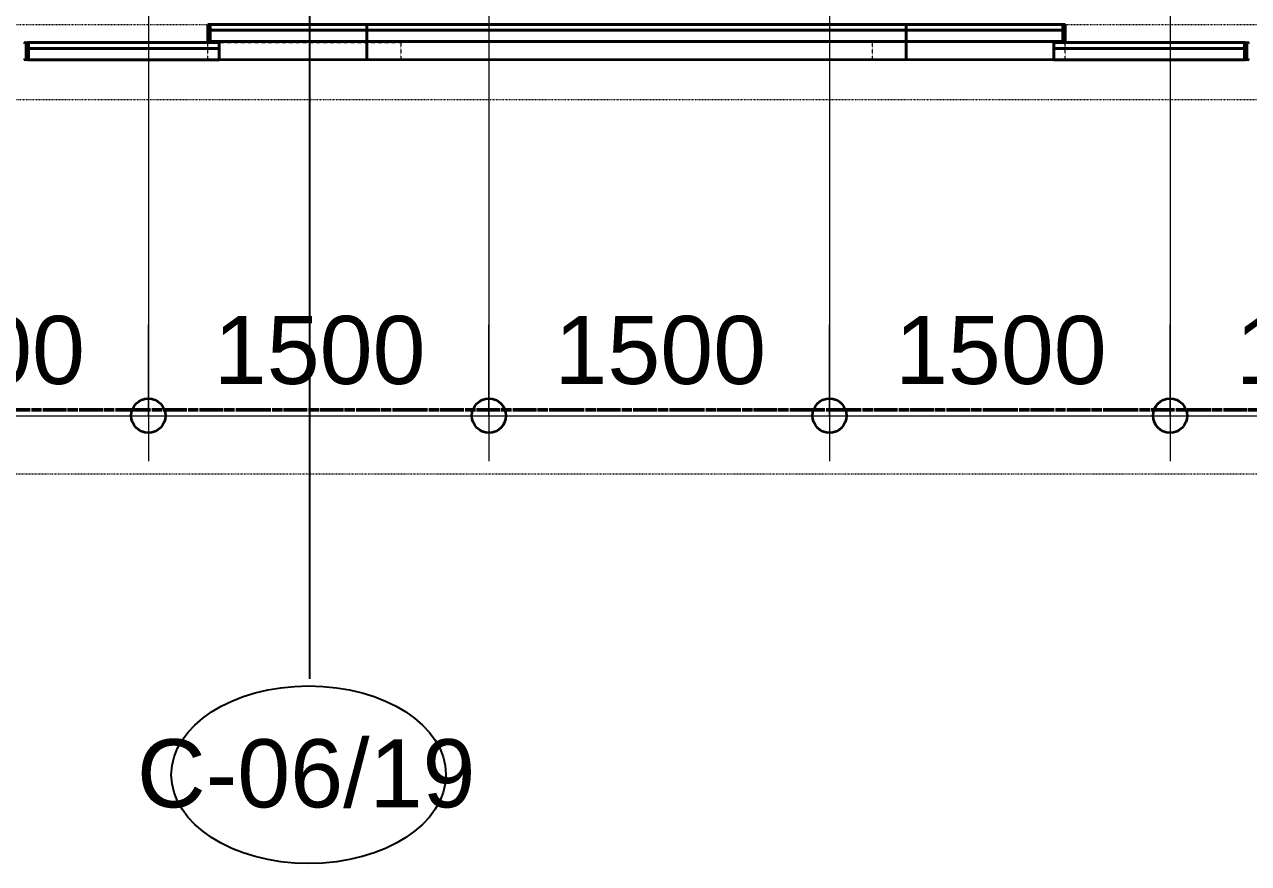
# Model space of a CAD drawing. Header units: millimetres. Extents: x -853228 to -774636, y -17776 to 22455.
# Drawn here: x -787378 to -781987, y -3595 to 99 of the extents above; entities that cross this region are included whole.
import ezdxf

# ---------------------------------------------------------------- set-up
doc = ezdxf.new("R2010")
doc.units = ezdxf.units.MM
for name, pattern in [('DASH', [6.35, 3.175, -3.175]), ('DPA_Grid _ Level 100', [10, 5.5, -1.6, 1.3, -1.6]), ('DPA_Hidden 50', [3, 2, -1]), ('DPA_Hidden 500', [1.4, 0.8, -0.6])]:
    doc.linetypes.add(name, pattern=pattern)
for name, color, linetype, lineweight in [('A-ANNO-DIMS', 1, 'Continuous', 9), ('A-ANNO-DIMS-100', 1, 'Continuous', 9), ('A-ANNO-NOTE', 3, 'Continuous', 25), ('A-DETL', 1, 'Continuous', 70), ('A-GENM', 1, 'Continuous', 9), ('A-GENM-HDLN', 2, 'DPA_Hidden 500', 9), ('G-ANNO-SECL', 3, 'Continuous', 9), ('Q-SPCQ', 2, 'Continuous', 35), ('Q-SPCQ-HDLN', 2, 'DASH', 9)]:
    doc.layers.add(name, color=color, linetype=linetype, lineweight=lineweight)
doc.styles.add('Arial_2', font='arial.ttf', dxfattribs={"height": 300})
doc.dimstyles.new('DPA-DIM-3_0_C-C', dxfattribs={"dimscale": 304.8, "dimtxt": 306.07782, "dimasz": 0.492126, "dimexe": 0.656168, "dimexo": 0.0625, "dimgap": 0.164042, "dimtad": 1, "dimdec": 0, "dimzin": 0, "dimdsep": 46, "dimtxsty": 'Arial_2', "dimblk1": 'DOTBLANK', "dimblk2": 'DOTBLANK', "dimsah": 1, "dimcen": 0.09, "dimdle": 0.656168, "dimadec": 8, "dimazin": 0, "dimtfac": 1, "dimtdec": 4, "dimtix": 1, "dimtmove": 0, "dimatfit": 3, "dimfxl": 1.312336, "dimfxlon": 1, "dimtvp": 1, "dimtolj": 1, "dimtzin": 0, "dimarcsym": 2})

# ---------------------------------------------------------------- blocks, each defined once
blk = doc.blocks.new('DPA_Speciality_PlatformScreenDoor - Length_135300-12767973-4281-01 ENLARGED LOWER PLATFORM LEVEL - REFLECTED CEILING PLAN - SHEET 2')
at = {"layer": 'A-GENM'}
for p, q in [((65462.5, -250), (65264.7, -250)), ((65264.7, -250), (65462.5, -250)), ((65357.5, -250), (65267.5, -250)), ((65267.5, -250), (65357.5, -250)), ((65367.5, -250), (65457.5, -250)), ((65457.5, -250), (65367.5, -250)), ((69837.5, -250), (70035.3, -250)), ((70035.3, -250), (69837.5, -250)), ((69932.5, -250), (69842.5, -250)), ((69842.5, -250), (69932.5, -250)), ((69942.5, -250), (70032.5, -250)), ((70032.5, -250), (69942.5, -250)), ((66015.3, -330), (66139.1, -330)), ((66025.9, -330), (66079, -330)), ((66075.4, -330), (66128.5, -330)), ((67615.3, -330), (67739.1, -330)), ((67625.9, -330), (67679, -330)), ((67675.4, -330), (67728.5, -330))]:
    blk.add_line(p, q, dxfattribs=at)
at = {"layer": 'A-GENM-HDLN'}
for p, q in [((65762.5, -175), (65762.5, -250)), ((65762.5, -175), (66612.5, -175)), ((66612.5, -250), (66612.5, -175)), ((68687.5, -250), (68687.5, -175)), ((69537.5, -175), (68687.5, -175)), ((69537.5, -175), (69537.5, -250)), ((65762.5, -250), (66612.5, -250)), ((69537.5, -250), (68687.5, -250))]:
    blk.add_line(p, q, dxfattribs=at)
at = {"layer": 'Q-SPCQ', "linetype": 'DASH', "lineweight": 9}
blk.add_line((61742.7, 1650), (132340.1, 1650), dxfattribs=at)
at = {"layer": 'Q-SPCQ'}
for p, q in [((64962.5, -245), (64962.5, -180)), ((64962.5, -180), (64962.5, -245)), ((64962.5, -180), (64962.5, -245)), ((64962.5, -245), (64962.5, -180)), ((65812.5, -175), (64972.5, -175)), ((64972.5, -175), (65812.5, -175)), ((64972.5, -175), (64972.5, -225)), ((64972.5, -175), (64972.5, -225)), ((64972.5, -245), (64972.5, -180)), ((64972.5, -180), (64972.5, -245)), ((65002.5, -175), (65782.5, -175)), ((65782.5, -175), (65002.5, -175)), ((65782.5, -175), (65002.5, -175)), ((65002.5, -175), (65782.5, -175)), ((65762.5, -175), (66462.5, -175)), ((65812.5, -225), (65812.5, -175)), ((65812.5, -175), (65812.5, -225)), ((66462.5, -175), (66462.5, -330)), ((66462.5, -175), (68837.5, -175)), ((66462.5, -330), (66462.5, -175)), ((66462.5, -200), (66462.5, -175.9)), ((66462.5, -175.9), (66462.5, -200)), ((66462.5, -305), (66462.5, -200)), ((66462.5, -200), (66462.5, -305)), ((68837.5, -175), (68837.5, -330)), ((68837.5, -175), (69537.5, -175)), ((68837.5, -330), (68837.5, -175)), ((68837.5, -200), (68837.5, -175.9)), ((68837.5, -175.9), (68837.5, -200)), ((68837.5, -305), (68837.5, -200)), ((68837.5, -200), (68837.5, -305)), ((69487.5, -175), (70327.5, -175)), ((70327.5, -175), (69487.5, -175)), ((69487.5, -175), (69487.5, -225)), ((69487.5, -225), (69487.5, -175)), ((70297.5, -175), (69517.5, -175)), ((69517.5, -175), (70297.5, -175)), ((69517.5, -175), (70297.5, -175)), ((70297.5, -175), (69517.5, -175)), ((70327.5, -225), (70327.5, -175)), ((70327.5, -225), (70327.5, -175)), ((70327.5, -180), (70327.5, -245)), ((70327.5, -245), (70327.5, -180)), ((70337.5, -245), (70337.5, -180)), ((70337.5, -180), (70337.5, -245)), ((70337.5, -180), (70337.5, -245)), ((70337.5, -245), (70337.5, -180)), ((64972.5, -225), (65812.5, -225)), ((65812.5, -225), (64972.5, -225)), ((64972.5, -250), (64972.5, -225)), ((64972.5, -225), (64972.5, -250)), ((65812.5, -225), (64972.5, -225)), ((64972.5, -225), (64972.5, -250)), ((64972.5, -250), (64972.5, -225)), ((64972.5, -225), (65812.5, -225)), ((65812.5, -225), (64972.5, -225)), ((64972.5, -225), (65812.5, -225)), ((64972.5, -250), (65812.5, -250)), ((65812.5, -250), (64972.5, -250)), ((64972.5, -250), (65812.5, -250)), ((65812.5, -250), (64972.5, -250)), ((65782.5, -225), (65002.5, -225)), ((65002.5, -225), (65782.5, -225)), ((65002.5, -225), (65782.5, -225)), ((65782.5, -225), (65002.5, -225)), ((65762.5, -225), (65022.5, -225)), ((65022.5, -225), (65762.5, -225)), ((65762.5, -225), (65022.5, -225)), ((65022.5, -225), (65762.5, -225)), ((65762.5, -250), (65022.5, -250)), ((65022.5, -250), (65762.5, -250)), ((65762.5, -250), (65022.5, -250)), ((65022.5, -250), (65762.5, -250)), ((65762.5, -305), (65762.5, -250)), ((65762.5, -250), (65762.5, -330)), ((65772.5, -255), (65762.5, -255)), ((65762.5, -255), (65762.5, -330)), ((65762.5, -330), (65762.5, -255)), ((65762.5, -255), (65772.5, -255)), ((65772.5, -330), (65772.5, -255)), ((65772.5, -255), (65772.5, -330)), ((66462.5, -255), (65772.5, -255)), ((65772.5, -255), (66462.5, -255)), ((65772.5, -255), (65772.5, -305)), ((65772.5, -255), (65772.5, -305)), ((65812.5, -225), (65812.5, -250)), ((65812.5, -225), (65812.5, -250)), ((65812.5, -250), (65812.5, -225)), ((65812.5, -225), (65812.5, -250)), ((65822.5, -255), (66402.5, -255)), ((66402.5, -255), (65822.5, -255)), ((66412.5, -255), (65822.5, -255)), ((65822.5, -255), (66412.5, -255)), ((68837.5, -255), (66462.5, -255)), ((66462.5, -255), (68837.5, -255)), ((66462.5, -255), (66462.5, -305)), ((66462.5, -255), (66462.5, -305)), ((66462.5, -305), (66462.5, -255)), ((66462.5, -255), (66462.5, -305)), ((68787.5, -255), (66512.5, -255)), ((66512.5, -255), (68787.5, -255)), ((66522.5, -255), (68777.5, -255)), ((68777.5, -255), (66522.5, -255)), ((68837.5, -255), (69527.5, -255)), ((69527.5, -255), (68837.5, -255)), ((68837.5, -255), (68837.5, -305)), ((68837.5, -305), (68837.5, -255)), ((68837.5, -305), (68837.5, -255)), ((68837.5, -255), (68837.5, -305)), ((68887.5, -255), (69477.5, -255)), ((69477.5, -255), (68887.5, -255)), ((69477.5, -255), (68897.5, -255)), ((68897.5, -255), (69477.5, -255)), ((70327.5, -225), (69487.5, -225)), ((69487.5, -225), (70327.5, -225)), ((69487.5, -250), (69487.5, -225)), ((69487.5, -250), (69487.5, -225)), ((70327.5, -225), (69487.5, -225)), ((69487.5, -225), (69487.5, -250)), ((69487.5, -250), (69487.5, -225)), ((69487.5, -225), (70327.5, -225)), ((69487.5, -225), (70327.5, -225)), ((70327.5, -225), (69487.5, -225)), ((70327.5, -250), (69487.5, -250)), ((69487.5, -250), (70327.5, -250)), ((69487.5, -250), (70327.5, -250)), ((70327.5, -250), (69487.5, -250)), ((69517.5, -225), (70297.5, -225)), ((70297.5, -225), (69517.5, -225)), ((70297.5, -225), (69517.5, -225)), ((69517.5, -225), (70297.5, -225)), ((69527.5, -255), (69527.5, -330)), ((69537.5, -255), (69527.5, -255)), ((69527.5, -255), (69537.5, -255)), ((69527.5, -330), (69527.5, -255)), ((69527.5, -305), (69527.5, -255)), ((69527.5, -305), (69527.5, -255)), ((69537.5, -225), (70277.5, -225)), ((70277.5, -225), (69537.5, -225)), ((69537.5, -225), (70277.5, -225)), ((70277.5, -225), (69537.5, -225)), ((69537.5, -250), (70277.5, -250)), ((70277.5, -250), (69537.5, -250)), ((69537.5, -250), (70277.5, -250)), ((70277.5, -250), (69537.5, -250)), ((69537.5, -330), (69537.5, -250)), ((69537.5, -250), (69537.5, -305)), ((69537.5, -330), (69537.5, -255)), ((69537.5, -255), (69537.5, -330)), ((70327.5, -225), (70327.5, -250)), ((70327.5, -250), (70327.5, -225)), ((70327.5, -250), (70327.5, -225)), ((70327.5, -225), (70327.5, -250)), ((65762.5, -329.1), (65762.5, -305)), ((66462.5, -305), (65772.5, -305)), ((65772.5, -305), (66452.5, -305)), ((65772.5, -305), (65772.5, -330)), ((65772.5, -305), (65772.5, -330)), ((65772.5, -305), (66452.5, -305)), ((66452.5, -305), (65772.5, -305)), ((65772.5, -330), (65772.5, -305)), ((65772.5, -305), (65772.5, -330)), ((66462.5, -305), (65772.5, -305)), ((65772.5, -305), (66462.5, -305)), ((66402.5, -305), (65822.5, -305)), ((65822.5, -305), (66402.5, -305)), ((66402.5, -305), (65822.5, -305)), ((65822.5, -305), (66402.5, -305)), ((66412.5, -305), (65822.5, -305)), ((65822.5, -305), (66412.5, -305)), ((65822.5, -305), (66402.5, -305)), ((66402.5, -305), (65822.5, -305)), ((66452.5, -305), (66462.5, -305)), ((66462.5, -329.1), (66462.5, -305)), ((68837.5, -305), (66462.5, -305)), ((66462.5, -305), (66472.5, -305)), ((66462.5, -330), (66462.5, -305)), ((66462.5, -305), (66462.5, -330)), ((68837.5, -305), (66462.5, -305)), ((66462.5, -305), (68837.5, -305)), ((66462.5, -305), (66462.5, -329.1)), ((66462.5, -330), (66462.5, -305)), ((66462.5, -305), (66462.5, -330)), ((66472.5, -305), (68827.5, -305)), ((66472.5, -305), (68827.5, -305)), ((68827.5, -305), (66472.5, -305)), ((68787.5, -305), (66512.5, -305)), ((66512.5, -305), (68787.5, -305)), ((68777.5, -305), (66522.5, -305)), ((66522.5, -305), (68777.5, -305)), ((68777.5, -305), (66522.5, -305)), ((66522.5, -305), (68777.5, -305)), ((66522.5, -305), (68777.5, -305)), ((68777.5, -305), (66522.5, -305)), ((68827.5, -305), (68837.5, -305)), ((68837.5, -329.1), (68837.5, -305)), ((68837.5, -305), (68847.5, -305)), ((69527.5, -305), (68837.5, -305)), ((68837.5, -305), (68837.5, -330)), ((68837.5, -330), (68837.5, -305)), ((68837.5, -305), (69527.5, -305)), ((69527.5, -305), (68837.5, -305)), ((68837.5, -305), (68837.5, -329.1)), ((68837.5, -330), (68837.5, -305)), ((68837.5, -305), (68837.5, -330)), ((68847.5, -305), (69527.5, -305)), ((69527.5, -305), (68847.5, -305)), ((68847.5, -305), (69527.5, -305)), ((68887.5, -305), (69477.5, -305)), ((69477.5, -305), (68887.5, -305)), ((68897.5, -305), (69477.5, -305)), ((69477.5, -305), (68897.5, -305)), ((68897.5, -305), (69477.5, -305)), ((69477.5, -305), (68897.5, -305)), ((69477.5, -305), (68897.5, -305)), ((68897.5, -305), (69477.5, -305)), ((69527.5, -330), (69527.5, -305)), ((69527.5, -330), (69527.5, -305)), ((69527.5, -305), (69527.5, -330)), ((69527.5, -330), (69527.5, -305)), ((69537.5, -305), (69537.5, -329.1)), ((65762.5, -330), (66462.5, -330)), ((65762.5, -330), (65772.5, -330)), ((65772.5, -330), (65762.5, -330)), ((66452.5, -330), (65772.5, -330)), ((65772.5, -330), (66462.5, -330)), ((65772.5, -330), (66452.5, -330)), ((66452.5, -330), (65772.5, -330)), ((66402.5, -330), (65822.5, -330)), ((65822.5, -330), (66402.5, -330)), ((66402.5, -330), (65822.5, -330)), ((65822.5, -330), (66402.5, -330)), ((66462.5, -330), (66452.5, -330)), ((66462.5, -330), (68837.5, -330)), ((66472.5, -330), (66462.5, -330)), ((66462.5, -330), (68837.5, -330)), ((68827.5, -330), (66472.5, -330)), ((66472.5, -330), (68827.5, -330)), ((68827.5, -330), (66472.5, -330)), ((68777.5, -330), (66522.5, -330)), ((66522.5, -330), (68777.5, -330)), ((68777.5, -330), (66522.5, -330)), ((66522.5, -330), (68777.5, -330)), ((68837.5, -330), (68827.5, -330)), ((68837.5, -330), (69537.5, -330)), ((68837.5, -330), (69527.5, -330)), ((68847.5, -330), (68837.5, -330)), ((69527.5, -330), (68847.5, -330)), ((69527.5, -330), (68847.5, -330)), ((68847.5, -330), (69527.5, -330)), ((68897.5, -330), (69477.5, -330)), ((69477.5, -330), (68897.5, -330)), ((68897.5, -330), (69477.5, -330)), ((69477.5, -330), (68897.5, -330)), ((69527.5, -330), (69537.5, -330)), ((69537.5, -330), (69527.5, -330))]:
    blk.add_line(p, q, dxfattribs=at)
for centre, start, end in [((64957.5, -180), 0, 180), ((64957.5, -180), 60, 120), ((64957.5, -180), 360, 30), ((64967.5, -180), 0, 180), ((64967.5, -180), 150, 180), ((64967.5, -180), 60, 120), ((64967.5, -180), 0, 45), ((70332.5, -180), 0, 180), ((70332.5, -180), 135, 180), ((70332.5, -180), 60, 120), ((70332.5, -180), 360, 30), ((70342.5, -180), 0, 180), ((70342.5, -180), 150, 180), ((70342.5, -180), 60, 120), ((64957.5, -245), 180, 0), ((64957.5, -245), 240, 300), ((64957.5, -245), 330, 0), ((64967.5, -245), 180, 210), ((64967.5, -245), 180, 360), ((64967.5, -245), 240, 300), ((64967.5, -245), 330, 360), ((70332.5, -245), 180, 210), ((70332.5, -245), 180, 0), ((70332.5, -245), 240, 300), ((70332.5, -245), 330, 0), ((70342.5, -245), 180, 210), ((70342.5, -245), 180, 360), ((70342.5, -245), 240, 300)]:
    blk.add_arc(centre, 5, start, end, dxfattribs=at)
at = {"layer": 'Q-SPCQ-HDLN'}
for p, q in [((132340.1, 0), (61742.7, 0)), ((132340.1, -330), (61742.7, -330))]:
    blk.add_line(p, q, dxfattribs=at)
blk = doc.blocks.new('Ceiling Tags - Ceiling Tags-9510765-4281-01 ENLARGED LOWER PLATFORM LEVEL - REFLECTED CEILING PLAN - SHEET 2')
at = {"layer": 'A-ANNO-NOTE'}
blk.add_ellipse((0, 0), major_axis=(6.049, 0), ratio=0.646436, dxfattribs=at)
blk = doc.blocks.new('DIMBLOCK94-4281-01 ENLARGED LOWER PLATFORM LEVEL - REFLECTED CEILING PLAN - SHEET 2')
at = {"layer": 'A-ANNO-DIMS-100'}
for p, q in [((-785332.4, -1223.5), (-785332.4, -1823.5)), ((-785332.4, -1623.5), (-785332.4, -1223.5)), ((-783832.4, -1223.5), (-783832.4, -1823.5)), ((-783832.4, -1623.5), (-783832.4, -1223.5)), ((-785532.4, -1623.5), (-783832.4, -1623.5))]:
    blk.add_line(p, q, dxfattribs=at)
at = {"layer": 'A-ANNO-DIMS-100', "lineweight": 35}
for centre in [(-785332.4, -1623.5), (-783832.4, -1623.5)]:
    blk.add_circle(centre, 75, dxfattribs=at)
at = {"layer": 'A-ANNO-DIMS-100', "color": 0, "insert": (-785043.8, -1184.1), "char_height": 300, "width": 1107.531, "attachment_point": 1, "line_spacing_factor": 0.941778, "style": 'Arial_2'}
blk.add_mtext('1500', dxfattribs=at)
blk = doc.blocks.new('_DotBlank')
at = {"color": 0, "linetype": 'ByBlock', "lineweight": -2}
blk.add_line((-0.5, 0), (-1, 0), dxfattribs=at)
blk.add_circle((0, 0), 0.5, dxfattribs=at)
blk = doc.blocks.new('DIMBLOCK95-4281-01 ENLARGED LOWER PLATFORM LEVEL - REFLECTED CEILING PLAN - SHEET 2')
at = {"layer": 'A-ANNO-DIMS-100'}
for p, q in [((-783832.4, -1223.5), (-783832.4, -1823.5)), ((-783832.4, -1623.5), (-783832.4, -1223.5)), ((-782332.4, -1223.5), (-782332.4, -1823.5)), ((-782332.4, -1623.5), (-782332.4, -1223.5)), ((-783832.4, -1623.5), (-782332.4, -1623.5))]:
    blk.add_line(p, q, dxfattribs=at)
at = {"layer": 'A-ANNO-DIMS-100', "lineweight": 35}
for centre in [(-783832.4, -1623.5), (-782332.4, -1623.5)]:
    blk.add_circle(centre, 75, dxfattribs=at)
at = {"layer": 'A-ANNO-DIMS-100', "color": 0, "insert": (-783543.8, -1184.1), "char_height": 300, "width": 1107.531, "attachment_point": 1, "line_spacing_factor": 0.941778, "style": 'Arial_2'}
blk.add_mtext('1500', dxfattribs=at)
blk = doc.blocks.new('DIMBLOCK96-4281-01 ENLARGED LOWER PLATFORM LEVEL - REFLECTED CEILING PLAN - SHEET 2')
at = {"layer": 'A-ANNO-DIMS-100'}
for p, q in [((-782332.4, -1223.5), (-782332.4, -1823.5)), ((-782332.4, -1623.5), (-782332.4, -1223.5)), ((-780832.4, -1223.5), (-780832.4, -1823.5)), ((-780832.4, -1623.5), (-780832.4, -1223.5)), ((-782332.4, -1623.5), (-780632.4, -1623.5))]:
    blk.add_line(p, q, dxfattribs=at)
at = {"layer": 'A-ANNO-DIMS-100', "lineweight": 35}
for centre in [(-782332.4, -1623.5), (-780832.4, -1623.5)]:
    blk.add_circle(centre, 75, dxfattribs=at)
at = {"layer": 'A-ANNO-DIMS-100', "color": 0, "insert": (-782043.8, -1184.1), "char_height": 300, "width": 1107.531, "attachment_point": 1, "line_spacing_factor": 0.941778, "style": 'Arial_2'}
blk.add_mtext('1500', dxfattribs=at)
blk = doc.blocks.new('DIMBLOCK105-4281-01 ENLARGED LOWER PLATFORM LEVEL - REFLECTED CEILING PLAN - SHEET 2')
at = {"layer": 'A-ANNO-DIMS-100'}
for p, q in [((-788332.4, -1223.5), (-788332.4, -1823.5)), ((-788332.4, -1623.5), (-788332.4, -1223.5)), ((-786832.4, -1223.5), (-786832.4, -1823.5)), ((-786832.4, -1623.5), (-786832.4, -1223.5)), ((-788332.4, -1623.5), (-786832.4, -1623.5))]:
    blk.add_line(p, q, dxfattribs=at)
at = {"layer": 'A-ANNO-DIMS-100', "lineweight": 35}
for centre in [(-788332.4, -1623.5), (-786832.4, -1623.5)]:
    blk.add_circle(centre, 75, dxfattribs=at)
at = {"layer": 'A-ANNO-DIMS-100', "color": 0, "insert": (-788043.8, -1184.1), "char_height": 300, "width": 1107.531, "attachment_point": 1, "line_spacing_factor": 0.941778, "style": 'Arial_2'}
blk.add_mtext('1500', dxfattribs=at)
blk = doc.blocks.new('DIMBLOCK106-4281-01 ENLARGED LOWER PLATFORM LEVEL - REFLECTED CEILING PLAN - SHEET 2')
at = {"layer": 'A-ANNO-DIMS-100'}
for p, q in [((-786832.4, -1223.5), (-786832.4, -1823.5)), ((-786832.4, -1623.5), (-786832.4, -1223.5)), ((-785332.4, -1223.5), (-785332.4, -1823.5)), ((-785332.4, -1623.5), (-785332.4, -1223.5)), ((-786832.4, -1623.5), (-785132.4, -1623.5))]:
    blk.add_line(p, q, dxfattribs=at)
at = {"layer": 'A-ANNO-DIMS-100', "lineweight": 35}
for centre in [(-786832.4, -1623.5), (-785332.4, -1623.5)]:
    blk.add_circle(centre, 75, dxfattribs=at)
at = {"layer": 'A-ANNO-DIMS-100', "color": 0, "insert": (-786543.8, -1184.1), "char_height": 300, "width": 1107.531, "attachment_point": 1, "line_spacing_factor": 0.941778, "style": 'Arial_2'}
blk.add_mtext('1500', dxfattribs=at)

msp = doc.modelspace()

# ---------------------------------------------------------------- linework, layer by layer
at = {"layer": 'A-ANNO-NOTE'}
msp.add_line((-786122.2, 3620.8), (-786122.2, -2782.5), dxfattribs=at)
at = {"layer": 'A-DETL', "color": 55, "linetype": 'DPA_Hidden 50', "lineweight": 9}
for p, q in [((-786832.4, 408), (-786832.4, -1392)), ((-785332.4, 428), (-785332.4, -1392)), ((-785332.4, 428), (-785332.4, -1392)), ((-783832.4, 428), (-783832.4, -1392)), ((-782332.4, 408), (-782332.4, -1392))]:
    msp.add_line(p, q, dxfattribs=at)
at = {"layer": 'G-ANNO-SECL', "linetype": 'DPA_Grid _ Level 100', "lineweight": 50}
msp.add_line((-851417.7, -1598.3), (-777570.3, -1598.3), dxfattribs=at)

# ---------------------------------------------------------------- block references
at = {"layer": 'A-ANNO-NOTE', "xscale": 100, "yscale": 100, "zscale": 100}
msp.add_blockref('Ceiling Tags - Ceiling Tags-9510765-4281-01 ENLARGED LOWER PLATFORM LEVEL - REFLECTED CEILING PLAN - SHEET 2', (-786126.3, -3204.4), dxfattribs=at)
at = {"layer": 'Q-SPCQ', "rotation": 180}
msp.add_blockref('DPA_Speciality_PlatformScreenDoor - Length_135300-12767973-4281-01 ENLARGED LOWER PLATFORM LEVEL - REFLECTED CEILING PLAN - SHEET 2', (-717032.4, -231), dxfattribs=at)

# ---------------------------------------------------------------- texts
at = {"layer": 'A-ANNO-NOTE', "lineweight": 9, "insert": (-786882.7, -3048.2), "char_height": 300, "width": 1835.864, "attachment_point": 1, "style": 'Arial_2'}
msp.add_mtext('C-06/19', dxfattribs=at)

# ---------------------------------------------------------------- dimensions: what is measured, and where the dimension line sits
at = {"layer": 'A-ANNO-DIMS'}
for base, p1, p2, picture, middle in [((-786832.4, -1623.5), (-788332.4, -1223.5), (-786832.4, -1223.5), 'DIMBLOCK105-4281-01 ENLARGED LOWER PLATFORM LEVEL - REFLECTED CEILING PLAN - SHEET 2', (-787582.4, -1420.4)), ((-785332.4, -1623.5), (-786832.4, -1223.5), (-785332.4, -1223.5), 'DIMBLOCK106-4281-01 ENLARGED LOWER PLATFORM LEVEL - REFLECTED CEILING PLAN - SHEET 2', (-786082.4, -1420.4)), ((-783832.4, -1623.5), (-785332.4, -1223.5), (-783832.4, -1223.5), 'DIMBLOCK94-4281-01 ENLARGED LOWER PLATFORM LEVEL - REFLECTED CEILING PLAN - SHEET 2', (-784582.4, -1420.4)), ((-782332.4, -1623.5), (-783832.4, -1223.5), (-782332.4, -1223.5), 'DIMBLOCK95-4281-01 ENLARGED LOWER PLATFORM LEVEL - REFLECTED CEILING PLAN - SHEET 2', (-783082.4, -1420.4)), ((-780832.4, -1623.5), (-782332.4, -1223.5), (-780832.4, -1223.5), 'DIMBLOCK96-4281-01 ENLARGED LOWER PLATFORM LEVEL - REFLECTED CEILING PLAN - SHEET 2', (-781582.4, -1420.4))]:
    dim = msp.add_linear_dim(base=base, p1=p1, p2=p2, dimstyle='DPA-DIM-3_0_C-C', override={"dimpost": '<>', "dimfxl": 1500}, dxfattribs=at)
    dim.commit()
    dim.dimension.update_dxf_attribs({"geometry": picture, "text_midpoint": middle})

doc.saveas('drawing.dxf')
